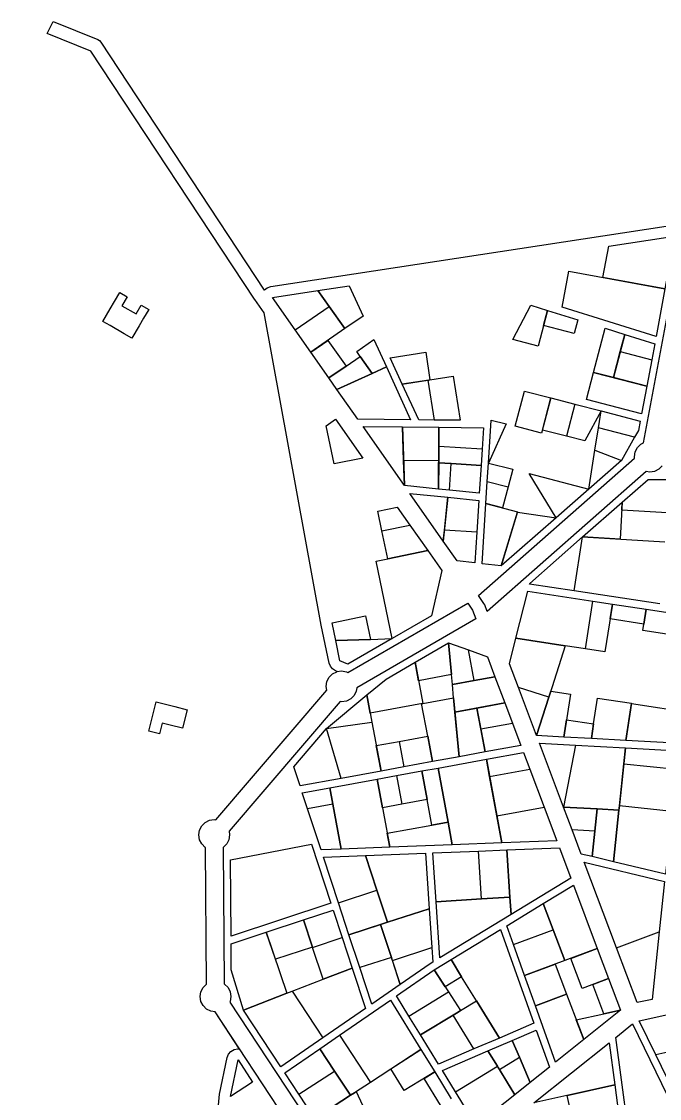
# Model space of a CAD drawing. Header units: inches. Extents: x 479068 to 481072, y 3926601 to 3928387.
# Drawn here: x 479737.4 to 480026.9, y 3927664 to 3928152.6 of the extents above; entities that cross this region are included whole.
import ezdxf

# ---------------------------------------------------------------- set-up
doc = ezdxf.new("R2010")
doc.units = ezdxf.units.IN
doc.header["$MEASUREMENT"] = 0

msp = doc.modelspace()

# ---------------------------------------------------------------- linework, layer by layer
for points in [[(479880.65, 3927857.67), (479879.86, 3927858.02), (479878.54, 3927858.88), (479877.55, 3927860.1), (479876.99, 3927861.57), (479873.4, 3927878.79), (479847.48, 3928020.38), (479843.16, 3928026.54), (479843.12, 3928026.61), (479768.8, 3928139.23), (479749.03, 3928147.24), (479751.76, 3928152.61), (479771.92, 3928144.44), (479772.69, 3928143.98), (479773.3, 3928143.31), (479847.54, 3928030.8), (479847.56, 3928030.83), (479848.9, 3928031.86), (479850.49, 3928032.39), (480029.84, 3928059.79), (480031.42, 3928059.77), (480032.91, 3928059.27), (480034.18, 3928058.33), (480034.86, 3928057.64)], [(480028.15, 3927951.06), (480026.6, 3927949.51), (480024.65, 3927948.51), (480022.49, 3927948.17), (480020.87, 3927948.43), (479948.66, 3927885.02), (479947.55, 3927887.96), (479947.2, 3927888.63), (479944.7, 3927892.19), (480015.6, 3927954.45), (480015.49, 3927955.17), (480015.83, 3927957.33), (480016.83, 3927959.28), (480018.38, 3927960.83), (480019.6, 3927961.46), (480036.8, 3928053.41)], [(480029.35, 3928031.35), (480001.2, 3928036.54), (480003.86, 3928050.76), (480030.6, 3928054.84), (480033.24, 3928052.14), (480029.35, 3928031.35)], [(480029.35, 3928031.35), (480025.29, 3928009.67), (479982.66, 3928022.95), (479985.73, 3928039.4), (480029.35, 3928031.35)], [(479787.4, 3928008.94), (479783.99, 3928010.92), (479777.6, 3928014.63), (479774.23, 3928016.58), (479777.55, 3928022.23), (479779.56, 3928025.64), (479781.92, 3928029.66), (479785.3, 3928027.71), (479782.93, 3928023.68), (479789.32, 3928019.97), (479791.69, 3928024), (479795.09, 3928022.02), (479792.73, 3928018), (479790.72, 3928014.59), (479787.4, 3928008.94)], [(479861.57, 3928012.73), (479851.25, 3928027.45), (479871.88, 3928030.6)], [(479871.88, 3928030.6), (479886.01, 3928032.76), (479892.33, 3928019), (479884.04, 3928013.27)], [(479876.96, 3928023.37), (479871.88, 3928030.6)], [(479871.88, 3928030.6), (479876.96, 3928023.37)], [(479861.57, 3928012.73), (479876.96, 3928023.37)], [(479876.96, 3928023.37), (479876.96, 3928023.37)], [(479884.04, 3928013.27), (479876.96, 3928023.37)], [(479876.96, 3928023.37), (479884.04, 3928013.27)], [(479976.1, 3928021.54), (479971.84, 3928005.32), (479960.38, 3928008.3), (479968.55, 3928023.89), (479976.1, 3928021.54)], [(479976.1, 3928021.54), (479989.84, 3928017.25), (479988.21, 3928011.05), (479974.29, 3928014.66), (479976.1, 3928021.54)], [(479996.91, 3927993.43), (480002.16, 3928013.42), (480011.13, 3928010.62)], [(479868.66, 3928002.62), (479861.57, 3928012.73)], [(479884.04, 3928013.27), (479868.66, 3928002.62)], [(480011.13, 3928010.62), (480005.99, 3927991.07)], [(480009.09, 3928002.84), (480011.13, 3928010.62)], [(480011.13, 3928010.62), (480024.68, 3928006.4), (480023.33, 3927999.15)], [(479868.66, 3928002.62), (479876.38, 3928007.97), (479884.61, 3927996.24)], [(479891.02, 3928000.68), (479889.47, 3928002.89), (479897.25, 3928008.28), (479902.94, 3927995.89)], [(479876.88, 3927990.9), (479868.66, 3928002.62)], [(479884.61, 3927996.24), (479891.02, 3928000.68)], [(479891.02, 3928000.68), (479891.02, 3928000.68), (479896.44, 3927992.95)], [(479896.44, 3927992.95), (479891.02, 3928000.68)], [(479910.16, 3927988.12), (479904.66, 3928000.1), (479920.76, 3928002.56), (479922.69, 3927990.03)], [(480005.99, 3927991.07), (480009.09, 3928002.84)], [(480009.09, 3928002.84), (480023.33, 3927999.15)], [(480023.33, 3927999.15), (480021.08, 3927987.15)], [(479884.61, 3927996.24), (479884.61, 3927996.24), (479876.88, 3927990.9)], [(479876.88, 3927990.9), (479884.61, 3927996.24)], [(479902.94, 3927995.89), (479913.95, 3927971.93), (479890.03, 3927972.14), (479880.51, 3927985.73)], [(479896.44, 3927992.95), (479902.94, 3927995.89)], [(479902.94, 3927995.89), (479896.44, 3927992.95)], [(479880.51, 3927985.73), (479876.88, 3927990.9)], [(479896.44, 3927992.95), (479880.51, 3927985.73)], [(479880.51, 3927985.73), (479896.44, 3927992.95)], [(479896.44, 3927992.95), (479896.44, 3927992.95)], [(479922.27, 3927989.97), (479910.16, 3927988.12)], [(479910.16, 3927988.12), (479921.81, 3927989.9)], [(479921.81, 3927989.9), (479922.27, 3927989.97)], [(479921.81, 3927989.9), (479924.61, 3927971.83)], [(479922.69, 3927990.03), (479922.69, 3927990.03), (479922.27, 3927989.97)], [(479922.27, 3927989.97), (479922.69, 3927990.03)], [(479922.69, 3927990.03), (479933.31, 3927991.66), (479936.4, 3927971.73), (479924.61, 3927971.83)], [(480021.08, 3927987.15), (480018.73, 3927974.6), (479993.67, 3927981.1), (479996.91, 3927993.43)], [(479996.91, 3927993.43), (480021.08, 3927987.15)], [(480005.99, 3927991.07), (479996.91, 3927993.43)], [(480021.08, 3927987.15), (480005.99, 3927991.07)], [(479924.61, 3927971.83), (479917.61, 3927971.9), (479910.16, 3927988.12)], [(479977.59, 3927981.86), (479973.39, 3927965.86), (479961.34, 3927968.99), (479965.55, 3927984.98), (479977.59, 3927981.86)], [(479984.63, 3927964.47), (479973.76, 3927967.28), (479977.59, 3927981.86)], [(479977.59, 3927981.86), (479988.46, 3927979.04)], [(479988.46, 3927979.04), (479984.63, 3927964.47)], [(480000.42, 3927975.94), (479992.94, 3927962.31), (479984.63, 3927964.47)], [(479988.46, 3927979.04), (480000.42, 3927975.94)], [(479999.2, 3927968.21), (480000.42, 3927975.94)], [(480000.42, 3927975.94), (480018.13, 3927971.35), (480017.32, 3927967.02), (480015.58, 3927963.97)], [(479875.57, 3927969.16), (479879.9, 3927972.15), (479892.22, 3927954.59), (479879.17, 3927951.9), (479875.57, 3927969.16)], [(479949.27, 3927952.31), (479950.52, 3927971.79), (479957.25, 3927970.05), (479949.27, 3927952.31)], [(479911.13, 3927942.05), (479892.36, 3927968.82), (479910.23, 3927968.66)], [(479910.23, 3927968.66), (479911.13, 3927942.05)], [(479910.75, 3927953.48), (479910.23, 3927968.66)], [(479910.23, 3927968.66), (479926.8, 3927968.51)], [(479926.8, 3927968.51), (479926.67, 3927953.93)], [(479926.72, 3927959.79), (479926.8, 3927968.51)], [(479926.8, 3927968.51), (479946.97, 3927968.34), (479946.35, 3927958.55)], [(479997.6, 3927958.12), (479999.2, 3927968.21)], [(480015.58, 3927963.97), (479999.2, 3927968.21)], [(479926.67, 3927953.93), (479926.72, 3927959.79)], [(479946.35, 3927958.55), (479926.72, 3927959.79)], [(480015.58, 3927963.97), (480009.6, 3927953.49)], [(479946.35, 3927958.55), (479945.88, 3927951.24)], [(479994.81, 3927940.5), (479997.6, 3927958.12)], [(479997.6, 3927958.12), (480009.6, 3927953.49)], [(479911.13, 3927942.05), (479910.75, 3927953.48)], [(479926.66, 3927953.34), (479910.75, 3927953.48)], [(479926.66, 3927953.03), (479926.55, 3927940.51)], [(479926.55, 3927940.51), (479926.65, 3927952.45)], [(479926.65, 3927952.45), (479926.66, 3927953.03)], [(479932.39, 3927952.09), (479926.65, 3927952.45)], [(479926.65, 3927952.45), (479932.39, 3927952.09)], [(479926.66, 3927953.34), (479926.67, 3927953.93)], [(479926.67, 3927953.93), (479926.66, 3927953.34)], [(479926.66, 3927953.34), (479926.66, 3927953.03)], [(479926.66, 3927953.03), (479926.66, 3927953.34)], [(479926.66, 3927953.34), (479926.66, 3927953.34)], [(479931.62, 3927940), (479932.39, 3927952.09)], [(479945.88, 3927951.24), (479945.07, 3927938.65), (479931.62, 3927940)], [(479932.39, 3927952.09), (479932.39, 3927952.09)], [(479945.88, 3927951.24), (479932.39, 3927952.09)], [(479932.39, 3927952.09), (479945.88, 3927951.24)], [(479948.74, 3927943.99), (479949.27, 3927952.31)], [(479949.27, 3927952.31), (479960.25, 3927949.46), (479958.17, 3927941.54)], [(480009.6, 3927953.49), (479994.81, 3927940.5)], [(479980.03, 3927927.52), (479967.68, 3927947.53), (479994.81, 3927940.5)], [(479926.55, 3927940.51), (479911.13, 3927942.05)], [(479931.62, 3927940), (479926.55, 3927940.51)], [(479948.1, 3927933.88), (479948.74, 3927943.99)], [(479958.17, 3927941.54), (479955.65, 3927931.92), (479948.1, 3927933.88)], [(479948.74, 3927943.99), (479958.17, 3927941.54)], [(479994.81, 3927940.5), (479980.03, 3927927.52)], [(480009.98, 3927934.55), (480021.72, 3927944.86), (480031.58, 3927944.82)], [(479928.77, 3927916.91), (479913.64, 3927938.48), (479930.78, 3927936.77)], [(479930.78, 3927936.77), (479928.77, 3927916.91)], [(479929.27, 3927921.83), (479930.78, 3927936.77)], [(479930.78, 3927936.77), (479944.86, 3927935.35), (479943.94, 3927920.9)], [(479900.88, 3927921.57), (479899.02, 3927930.46), (479907.87, 3927932.28), (479913.55, 3927924.17)], [(479955.08, 3927905.61), (479946.36, 3927906.65), (479948.1, 3927933.88)], [(479948.1, 3927933.88), (479962.46, 3927930.16), (479955.08, 3927905.61)], [(479992, 3927918.76), (480009.98, 3927934.55)], [(480009.98, 3927934.55), (480008.97, 3927917.75), (479992, 3927918.76)], [(480030.37, 3927929.68), (480009.76, 3927930.9), (480009.98, 3927934.55)], [(479955.08, 3927905.61), (479962.44, 3927930.08), (479980.03, 3927927.52)], [(479980.03, 3927927.52), (479955.08, 3927905.61)], [(479900.88, 3927921.57), (479913.55, 3927924.17)], [(479903.53, 3927908.85), (479900.88, 3927921.57)], [(479913.55, 3927924.17), (479921.68, 3927912.58)], [(479928.77, 3927916.91), (479929.27, 3927921.83)], [(479943.94, 3927920.9), (479943.05, 3927907.05), (479935.01, 3927908), (479928.77, 3927916.91)], [(479943.94, 3927920.9), (479929.27, 3927921.83)], [(479988.22, 3927894.29), (479967.92, 3927897.38), (479967.99, 3927897.69), (479992, 3927918.76)], [(479988.22, 3927894.29), (479992, 3927918.76)], [(479992, 3927918.76), (480029.32, 3927916.54)], [(479903.53, 3927908.85), (479921.68, 3927912.58)], [(479921.68, 3927912.58), (479903.53, 3927908.85), (479903.53, 3927908.85)], [(479921.68, 3927912.58), (479928.03, 3927903.52), (479923.45, 3927882.94), (479905.63, 3927872.64)], [(479905.63, 3927872.64), (479898.3, 3927907.77), (479903.53, 3927908.85)], [(479961.74, 3927872.8), (479967.11, 3927894.17), (479996.61, 3927889.68)], [(480027.08, 3927888.38), (479988.22, 3927894.29)], [(479880.65, 3927857.67), (479882.61, 3927857.98), (479884.77, 3927857.63), (479885.5, 3927857.27), (479939.83, 3927888.69), (479942.07, 3927885.49), (479943.54, 3927881.59), (479889.51, 3927850.35), (479889.27, 3927848.81), (479888.27, 3927846.86), (479886.73, 3927845.31), (479884.77, 3927844.32), (479882.61, 3927843.98), (479881.96, 3927844.08), (479831.54, 3927785.3), (479831.81, 3927783.59), (479831.47, 3927781.43), (479830.47, 3927779.48), (479828.92, 3927777.93), (479828.85, 3927777.9), (479829.35, 3927716), (479829.51, 3927715.92), (479831.06, 3927714.37), (479832.05, 3927712.42), (479832.39, 3927710.26), (479832.05, 3927708.09), (479831.86, 3927707.71), (479895.2, 3927611.49)], [(479993.27, 3927868), (479996.61, 3927889.68)], [(480005.47, 3927888.33), (480002.13, 3927866.65), (479993.27, 3927868)], [(479996.61, 3927889.68), (480005.47, 3927888.33)], [(480019.76, 3927879.21), (480004.43, 3927881.55), (480005.47, 3927888.33)], [(480005.47, 3927888.33), (480020.8, 3927885.99)], [(479879.97, 3927871.78), (479878.29, 3927879.81), (479893.49, 3927882.94), (479895.7, 3927872.31)], [(480019.76, 3927879.21), (480020.8, 3927885.99)], [(480020.8, 3927885.99), (480019.76, 3927879.21), (480019.76, 3927879.21)], [(480020.8, 3927885.99), (480041.51, 3927882.84)], [(480040.02, 3927873.2), (480019.32, 3927876.35), (480019.76, 3927879.21)], [(479905.63, 3927872.64), (479885.49, 3927860.99), (479881.88, 3927862.59), (479879.97, 3927871.78)], [(479895.7, 3927872.31), (479895.7, 3927872.31), (479879.97, 3927871.78)], [(479879.97, 3927871.78), (479895.7, 3927872.31)], [(479895.7, 3927872.31), (479905.63, 3927872.64)], [(479962.9, 3927850.47), (479958.84, 3927861.24), (479961.74, 3927872.8)], [(479984.09, 3927869.4), (479961.74, 3927872.8)], [(479961.74, 3927872.8), (479984.09, 3927869.4), (479984.09, 3927869.4)], [(479915.97, 3927861.92), (479931.16, 3927870.7)], [(479932.49, 3927856.3), (479931.16, 3927870.7)], [(479931.16, 3927870.7), (479932.49, 3927856.3), (479932.49, 3927856.3)], [(479931.16, 3927870.7), (479940.19, 3927867.5)], [(479942.77, 3927853.6), (479940.19, 3927867.5)], [(479940.19, 3927867.5), (479948.76, 3927864.46), (479952.2, 3927855.33)], [(479984.09, 3927869.4), (479977.08, 3927847.4)], [(479993.27, 3927868), (479984.09, 3927869.4)], [(479894.09, 3927847.07), (479902.8, 3927854.3), (479915.97, 3927861.92)], [(479915.97, 3927861.92), (479919.45, 3927843.24)], [(479932.49, 3927856.3), (479917.53, 3927853.56), (479915.97, 3927861.92)], [(479825.19, 3927703.29), (479823.23, 3927703.6), (479821.28, 3927704.59), (479819.73, 3927706.14), (479818.74, 3927708.09), (479818.39, 3927710.26), (479818.74, 3927712.42), (479819.73, 3927714.37), (479821.28, 3927715.92), (479821.35, 3927715.95), (479820.85, 3927777.85), (479820.69, 3927777.93), (479819.15, 3927779.48), (479818.15, 3927781.43), (479817.81, 3927783.59), (479818.15, 3927785.76), (479819.15, 3927787.71), (479820.69, 3927789.26), (479822.65, 3927790.25), (479824.81, 3927790.59), (479825.46, 3927790.49), (479875.88, 3927849.28), (479875.61, 3927850.98), (479875.95, 3927853.14), (479876.95, 3927855.09), (479878.5, 3927856.64), (479880.45, 3927857.63)], [(479880.45, 3927857.63), (479880.65, 3927857.67), (479880.65, 3927857.67)], [(479880.45, 3927857.63), (479880.65, 3927857.67)], [(479932.91, 3927851.8), (479932.49, 3927856.3)], [(479942.77, 3927853.6), (479932.91, 3927851.8)], [(479932.91, 3927851.8), (479942.77, 3927853.6)], [(479942.77, 3927853.6), (479952.2, 3927855.33)], [(479952.2, 3927855.33), (479942.77, 3927853.6)], [(479942.77, 3927853.6), (479942.77, 3927853.6)], [(479952.2, 3927855.33), (479956.66, 3927843.49)], [(479933.46, 3927845.81), (479932.91, 3927851.8)], [(479971.12, 3927828.65), (479962.9, 3927850.47)], [(479976.68, 3927846.14), (479962.9, 3927850.47)], [(479976.68, 3927846.14), (479977.08, 3927847.4)], [(479977.08, 3927847.4), (479976.68, 3927846.14)], [(479977.08, 3927847.4), (479977.55, 3927848.87), (479986.49, 3927847.51), (479983.47, 3927827.96)], [(479799.99, 3927829.49), (479795.13, 3927830.71), (479796.35, 3927835.54), (479798.47, 3927843.9), (479803.33, 3927842.69), (479806.91, 3927841.8), (479812.49, 3927840.41), (479810.38, 3927832.04), (479804.79, 3927833.43), (479801.21, 3927834.32), (479799.99, 3927829.49)], [(479875.73, 3927831.83), (479894.09, 3927847.07)], [(479894.09, 3927847.07), (479896.39, 3927834.69)], [(479919.25, 3927843.21), (479895.61, 3927838.87), (479894.09, 3927847.07)], [(479921.67, 3927828.38), (479918.92, 3927843.15), (479919.25, 3927843.21)], [(479919.45, 3927843.24), (479919.45, 3927843.24), (479919.25, 3927843.21)], [(479919.25, 3927843.21), (479919.45, 3927843.24)], [(479919.45, 3927843.24), (479933.46, 3927845.81)], [(479933.46, 3927845.81), (479933.46, 3927845.81), (479933.6, 3927844.34)], [(479933.6, 3927844.34), (479933.46, 3927845.81)], [(479933.6, 3927844.34), (479935.93, 3927819.05)], [(479934.06, 3927839.35), (479933.6, 3927844.34)], [(479956.66, 3927843.49), (479934.06, 3927839.35)], [(479944.01, 3927841.17), (479956.66, 3927843.49)], [(479956.66, 3927843.49), (479960.12, 3927834.31)], [(479976.68, 3927846.14), (479971.12, 3927828.65)], [(479971.12, 3927828.65), (479976.68, 3927846.14)], [(479976.68, 3927846.14), (479976.68, 3927846.14)], [(479996.98, 3927833.94), (479998.79, 3927845.64), (480014.21, 3927843.29), (480011.61, 3927826.4)], [(480011.61, 3927826.4), (480014.21, 3927843.25), (480041.91, 3927839.03)], [(479934.06, 3927839.35), (479944.01, 3927841.17)], [(479935.93, 3927819.05), (479934.06, 3927839.35)], [(479944.01, 3927841.17), (479947.72, 3927821.21)], [(479945.78, 3927831.68), (479944.01, 3927841.17)], [(479875.73, 3927831.83), (479896.39, 3927834.69)], [(479896.39, 3927834.69), (479900.5, 3927812.55)], [(479945.78, 3927831.68), (479960.12, 3927834.31)], [(479960.12, 3927834.31), (479963.93, 3927824.18), (479947.72, 3927821.21)], [(479983.47, 3927827.96), (479984.68, 3927835.81), (479996.98, 3927833.94)], [(479996.98, 3927833.94), (479996.98, 3927833.94), (479995.95, 3927827.27)], [(479995.95, 3927827.27), (479996.98, 3927833.94)], [(479882.44, 3927809.24), (479863.74, 3927805.81), (479860.88, 3927814.51), (479875.73, 3927831.83)], [(479882.44, 3927809.24), (479875.73, 3927831.83)], [(479908.69, 3927826), (479921.67, 3927828.38)], [(479921.67, 3927828.38), (479921.67, 3927828.38), (479923.82, 3927816.83)], [(479923.82, 3927816.83), (479921.67, 3927828.38)], [(479947.72, 3927821.21), (479945.78, 3927831.68)], [(479983.47, 3927827.96), (479971.12, 3927828.65)], [(479995.95, 3927827.27), (479983.47, 3927827.96)], [(479900.5, 3927812.55), (479898.35, 3927824.11), (479908.69, 3927826)], [(479908.69, 3927826), (479910.84, 3927814.45)], [(479983.34, 3927796.2), (479972.39, 3927825.27), (479988.82, 3927824.36)], [(479988.82, 3927824.36), (479983.34, 3927796.2)], [(479988.82, 3927824.36), (480011.46, 3927823.1)], [(480011.61, 3927826.4), (479995.95, 3927827.27)], [(480011.46, 3927823.1), (480008.55, 3927795.73)], [(480010.69, 3927815.86), (480011.46, 3927823.1)], [(480011.46, 3927823.1), (480035.51, 3927821.77), (480034.61, 3927813.35)], [(480039.72, 3927824.84), (480011.61, 3927826.4)], [(479935.93, 3927819.05), (479923.82, 3927816.83)], [(479926.38, 3927813.94), (479948.33, 3927817.97)], [(479947.72, 3927821.21), (479935.93, 3927819.05)], [(479948.33, 3927817.97), (479965.11, 3927821.04), (479967.98, 3927813.44)], [(479948.33, 3927817.97), (479955.39, 3927779.98)], [(479949.79, 3927810.11), (479948.33, 3927817.97)], [(479910.84, 3927814.45), (479900.5, 3927812.55)], [(479923.82, 3927816.83), (479910.84, 3927814.45)], [(479919.04, 3927812.6), (479926.38, 3927813.94)], [(479930.93, 3927789.43), (479926.38, 3927813.94)], [(479926.38, 3927813.94), (479930.93, 3927789.43)], [(479949.79, 3927810.11), (479967.98, 3927813.44)], [(479967.98, 3927813.44), (479974.47, 3927796.2)], [(480008.66, 3927796.77), (480010.69, 3927815.86)], [(480010.69, 3927815.86), (480034.61, 3927813.35)], [(479877.32, 3927804.95), (479898.8, 3927808.89)], [(479900.5, 3927812.55), (479882.44, 3927809.24)], [(479898.8, 3927808.89), (479907.53, 3927810.49)], [(479898.8, 3927808.89), (479904.54, 3927778.03)], [(479909.94, 3927797.54), (479901.21, 3927795.94), (479898.8, 3927808.89)], [(479907.53, 3927810.49), (479919.04, 3927812.6)], [(479907.53, 3927810.49), (479909.94, 3927797.54)], [(479921.45, 3927799.65), (479919.04, 3927812.6)], [(479919.04, 3927812.6), (479921.45, 3927799.65), (479921.45, 3927799.65)], [(479953.1, 3927792.29), (479949.79, 3927810.11)], [(479867.15, 3927795.44), (479864.78, 3927802.65), (479877.32, 3927804.95)], [(479878.69, 3927797.55), (479877.32, 3927804.95)], [(479877.32, 3927804.95), (479878.69, 3927797.55)], [(479921.45, 3927799.65), (479909.94, 3927797.54)], [(479923.6, 3927788.08), (479921.45, 3927799.65)], [(479878.69, 3927797.55), (479867.15, 3927795.44)], [(479882.48, 3927777.18), (479873.28, 3927776.82), (479867.15, 3927795.44)], [(479878.69, 3927797.55), (479878.69, 3927797.55)], [(479882.48, 3927777.18), (479878.69, 3927797.55)], [(479878.69, 3927797.55), (479882.48, 3927777.18)], [(479953.1, 3927792.29), (479974.47, 3927796.2)], [(479974.47, 3927796.2), (479980.22, 3927780.93), (479955.39, 3927779.98)], [(479987.2, 3927785.93), (479983.34, 3927796.2)], [(479998.54, 3927795.36), (479983.34, 3927796.2)], [(479983.34, 3927796.2), (479998.54, 3927795.36)], [(479997.48, 3927785.36), (479998.54, 3927795.36)], [(479998.54, 3927795.36), (479997.48, 3927785.36)], [(479998.54, 3927795.36), (479998.54, 3927795.36)], [(480008.45, 3927794.81), (479998.54, 3927795.36)], [(479998.54, 3927795.36), (480008.45, 3927794.81)], [(480008.45, 3927794.81), (480005.96, 3927771.4)], [(480005.96, 3927771.4), (480008.45, 3927794.81)], [(480032.58, 3927794.26), (480029.55, 3927765.75), (480005.96, 3927771.4)], [(480008.45, 3927794.81), (480008.55, 3927795.73)], [(480008.55, 3927795.73), (480008.45, 3927794.81)], [(480008.45, 3927794.81), (480008.45, 3927794.81)], [(480008.55, 3927795.73), (480008.66, 3927796.77)], [(480032.58, 3927794.26), (480008.66, 3927796.77)], [(479923.6, 3927788.08), (479930.93, 3927789.43)], [(479930.93, 3927789.43), (479923.6, 3927788.08), (479923.6, 3927788.08)], [(479930.93, 3927789.43), (479930.93, 3927789.43)], [(479932.85, 3927779.11), (479930.93, 3927789.43)], [(479930.93, 3927789.43), (479932.85, 3927779.11)], [(479955.39, 3927779.98), (479953.1, 3927792.29)], [(479904.54, 3927778.03), (479903.36, 3927784.37), (479923.6, 3927788.08)], [(479996.24, 3927773.73), (479991.36, 3927774.9), (479987.2, 3927785.93)], [(479997.48, 3927785.36), (479987.2, 3927785.93)], [(479997.48, 3927785.36), (479996.24, 3927773.73)], [(479996.24, 3927773.73), (479997.48, 3927785.36)], [(479997.48, 3927785.36), (479997.48, 3927785.36)], [(479868.93, 3927779.43), (479877.75, 3927752.62), (479832.44, 3927737.67), (479832.17, 3927772.34), (479868.93, 3927779.43)], [(479932.85, 3927779.11), (479904.54, 3927778.03)], [(479955.39, 3927779.98), (479932.85, 3927779.11)], [(479881.18, 3927752.82), (479874.35, 3927773.56), (479893.45, 3927774.3)], [(479904.54, 3927778.03), (479882.48, 3927777.18)], [(479893.45, 3927774.3), (479920.75, 3927775.35), (479922.38, 3927750.11)], [(479898.65, 3927758.49), (479893.45, 3927774.3)], [(479893.45, 3927774.3), (479898.65, 3927758.49)], [(479925.5, 3927753.28), (479924.07, 3927775.47), (479944.68, 3927776.26)], [(479944.68, 3927776.26), (479957.62, 3927776.76)], [(479946.07, 3927754.58), (479944.68, 3927776.26)], [(479957.62, 3927776.76), (479981.44, 3927777.68), (479986.62, 3927763.92), (479959.51, 3927747.44)], [(479959, 3927755.41), (479957.62, 3927776.76)], [(479957.62, 3927776.76), (479959, 3927755.41)], [(480007.35, 3927732.43), (479992.76, 3927771.17), (480029.2, 3927762.44), (480026.78, 3927739.65)], [(480005.96, 3927771.4), (479996.24, 3927773.73)], [(479974.11, 3927752.45), (479987.81, 3927760.78), (479998.63, 3927732.04)], [(479881.18, 3927752.82), (479898.65, 3927758.49)], [(479898.65, 3927758.49), (479898.65, 3927758.49)], [(479903.43, 3927743.96), (479898.65, 3927758.49)], [(479898.65, 3927758.49), (479903.43, 3927743.96)], [(479946.07, 3927754.58), (479925.5, 3927753.28)], [(479925.5, 3927753.28), (479946.07, 3927754.58)], [(479946.07, 3927754.58), (479959, 3927755.41)], [(479959, 3927755.41), (479946.07, 3927754.58)], [(479946.07, 3927754.58), (479946.07, 3927754.58)], [(479959, 3927755.41), (479959, 3927755.41)], [(479959.51, 3927747.44), (479959, 3927755.41)], [(479959, 3927755.41), (479959.51, 3927747.44)], [(479885.96, 3927738.28), (479881.18, 3927752.82)], [(479903.43, 3927743.96), (479922.38, 3927750.11)], [(479922.38, 3927750.11), (479903.43, 3927743.96)], [(479922.38, 3927750.11), (479923.52, 3927732.49)], [(479959.51, 3927747.44), (479927.15, 3927727.76), (479925.5, 3927753.28)], [(479960.6, 3927733.9), (479957.57, 3927742.39), (479974.11, 3927752.45)], [(479978.58, 3927740.58), (479974.11, 3927752.45)], [(479974.11, 3927752.45), (479978.58, 3927740.58)], [(479848.44, 3927739.47), (479865.25, 3927745.02)], [(479865.25, 3927745.02), (479878.78, 3927749.49), (479882.9, 3927736.99)], [(479869.36, 3927732.72), (479865.25, 3927745.02)], [(479865.25, 3927745.02), (479869.36, 3927732.72), (479869.36, 3927732.72)], [(479901.65, 3927743.38), (479885.96, 3927738.28)], [(479885.96, 3927738.28), (479900.31, 3927742.94)], [(479900.31, 3927742.94), (479901.65, 3927743.38)], [(479905.21, 3927728.05), (479900.31, 3927742.94)], [(479900.31, 3927742.94), (479905.21, 3927728.05)], [(479903.43, 3927743.96), (479901.65, 3927743.38)], [(479901.65, 3927743.38), (479903.43, 3927743.96)], [(479903.43, 3927743.96), (479903.43, 3927743.96)], [(479932.29, 3927727.02), (479954.68, 3927740.63), (479969.85, 3927698.12), (479954.22, 3927691.43)], [(479960.6, 3927733.9), (479978.58, 3927740.58)], [(479978.58, 3927740.58), (479978.58, 3927740.58)], [(479983.86, 3927726.55), (479978.58, 3927740.58)], [(479978.58, 3927740.58), (479983.86, 3927726.55)], [(479838.1, 3927704.15), (479832.56, 3927722.33), (479832.47, 3927734.2), (479848.44, 3927739.47)], [(479848.44, 3927739.47), (479857.73, 3927711.72)], [(479869.36, 3927732.72), (479852.56, 3927727.18), (479848.44, 3927739.47)], [(479869.42, 3927732.54), (479882.9, 3927736.99)], [(479882.9, 3927736.99), (479887.44, 3927723.19)], [(479890.87, 3927723.39), (479885.96, 3927738.28)], [(480007.35, 3927732.43), (480026.78, 3927739.65)], [(480026.78, 3927739.65), (480023.52, 3927708.99), (480016.74, 3927707.5), (480007.35, 3927732.43)], [(479869.42, 3927732.54), (479869.36, 3927732.72)], [(479874.25, 3927718.1), (479869.42, 3927732.54)], [(479905.65, 3927726.69), (479923.52, 3927732.49)], [(479923.52, 3927732.49), (479923.95, 3927725.81), (479922.79, 3927725.11), (479909.24, 3927715.78)], [(479965.64, 3927719.78), (479960.6, 3927733.9)], [(479998.63, 3927732.04), (479983.86, 3927726.55)], [(480003.76, 3927718.43), (479991.77, 3927713.97), (479986.65, 3927727.59), (479998.63, 3927732.04)], [(479998.63, 3927732.04), (480003.76, 3927718.43)], [(479905.21, 3927728.05), (479890.87, 3927723.39)], [(479905.21, 3927728.05), (479905.21, 3927728.05)], [(479905.46, 3927727.27), (479905.21, 3927728.05)], [(479905.21, 3927728.05), (479905.46, 3927727.27)], [(479905.46, 3927727.27), (479909.24, 3927715.78)], [(479905.65, 3927726.69), (479905.46, 3927727.27)], [(479909.24, 3927715.78), (479905.65, 3927726.69)], [(479924.61, 3927722.35), (479932.29, 3927727.02)], [(479937.07, 3927719.26), (479932.29, 3927727.02)], [(479932.29, 3927727.02), (479937.07, 3927719.26), (479937.07, 3927719.26)], [(479983.86, 3927726.55), (479965.64, 3927719.78)], [(479887.44, 3927723.19), (479893.45, 3927704.91), (479874.13, 3927691.6)], [(479874.25, 3927718.1), (479887.44, 3927723.19)], [(479887.44, 3927723.19), (479874.25, 3927718.1), (479874.25, 3927718.1)], [(479909.24, 3927715.78), (479896.3, 3927706.87), (479890.87, 3927723.39)], [(479913.15, 3927701.39), (479907.5, 3927710.56), (479924.61, 3927722.35)], [(479924.61, 3927722.35), (479931.14, 3927712.33)], [(479937.07, 3927719.26), (479929.59, 3927714.71), (479924.61, 3927722.35)], [(479965.64, 3927719.78), (479979.49, 3927724.93), (479984.61, 3927711.31)], [(479860.24, 3927712.69), (479874.25, 3927718.1)], [(479943.82, 3927708.31), (479937.07, 3927719.26)], [(479970.53, 3927706.08), (479965.64, 3927719.78)], [(480001.61, 3927702.44), (479996.59, 3927715.76), (480003.76, 3927718.43)], [(480003.76, 3927718.43), (480009.17, 3927704.04)], [(479857.73, 3927711.72), (479857.73, 3927711.72), (479838.1, 3927704.15)], [(479838.1, 3927704.15), (479857.73, 3927711.72)], [(479857.73, 3927711.72), (479860.24, 3927712.69)], [(479860.24, 3927712.69), (479874.13, 3927691.6)], [(479913.15, 3927701.39), (479931.14, 3927712.33)], [(479931.14, 3927712.33), (479936.62, 3927703.93)], [(479984.61, 3927711.31), (479984.61, 3927711.31), (479970.53, 3927706.08)], [(479970.53, 3927706.08), (479984.61, 3927711.31)], [(479984.61, 3927711.31), (479984.71, 3927711.35), (479992.49, 3927690.71)], [(479881.58, 3927692.72), (479904.76, 3927708.68), (479918.6, 3927686.23)], [(479936.62, 3927703.93), (479943.82, 3927708.31)], [(479943.82, 3927708.31), (479943.82, 3927708.31), (479954.22, 3927691.43)], [(479954.22, 3927691.43), (479943.82, 3927708.31)], [(479992.49, 3927690.71), (479979.68, 3927680.47), (479970.53, 3927706.08)], [(479949.32, 3927462.99), (479949.18, 3927462.67), (479948.16, 3927461.53), (479946.84, 3927460.75), (479879.32, 3927433.7), (479877.66, 3927433.35), (479833.94, 3927432.93), (479810.88, 3927436.33), (479809.37, 3927436.81), (479808.15, 3927437.68), (479740.36, 3927351.52), (479737.36, 3927357.41), (479803.92, 3927442.01), (479807.25, 3927448.35), (479827.24, 3927665.92), (479830.71, 3927682.58), (479831.32, 3927684.13), (479832.41, 3927685.4), (479833.86, 3927686.24), (479835.5, 3927686.55), (479836.28, 3927686.44), (479825.19, 3927703.29)], [(479889.7, 3927605.29), (479825.19, 3927703.29)], [(479874.13, 3927691.6), (479855.02, 3927678.44), (479838.1, 3927704.15)], [(479918.41, 3927692.86), (479913.15, 3927701.39)], [(479935.51, 3927703.25), (479918.41, 3927692.86)], [(479918.41, 3927692.86), (479933.22, 3927701.86)], [(479933.22, 3927701.86), (479935.51, 3927703.25)], [(479942.69, 3927686.49), (479933.22, 3927701.86)], [(479936.62, 3927703.93), (479936.62, 3927703.93), (479935.51, 3927703.25)], [(479935.51, 3927703.25), (479936.62, 3927703.93)], [(479992.49, 3927690.71), (479989.07, 3927699.77), (480001.61, 3927702.44)], [(480009.17, 3927704.04), (479992.49, 3927690.71)], [(480001.61, 3927702.44), (480009.17, 3927704.04)], [(480009.17, 3927704.04), (480001.61, 3927702.44), (480001.61, 3927702.44)], [(480025.15, 3927683.84), (480017.64, 3927699.25), (480030.7, 3927702.12)], [(480007.01, 3927691.73), (480014.64, 3927697.83), (480043.71, 3927638.22), (480015.05, 3927631.79), (480007.01, 3927691.73)], [(479872.7, 3927686.6), (479881.58, 3927692.72)], [(479881.58, 3927692.72), (479895.67, 3927671.33)], [(479942.69, 3927686.49), (479926.58, 3927679.59), (479918.41, 3927692.86)], [(479954.22, 3927691.43), (479942.69, 3927686.49)], [(479960, 3927690.31), (479970.96, 3927695.01), (479976.93, 3927678.28), (479968.24, 3927671.33)], [(479863.27, 3927665.91), (479856.84, 3927675.68), (479872.7, 3927686.6)], [(479879.42, 3927676.4), (479872.7, 3927686.6)], [(479872.7, 3927686.6), (479879.42, 3927676.4)], [(479918.6, 3927686.23), (479895.67, 3927671.33)], [(479924.85, 3927676.07), (479911.02, 3927667.66), (479905.01, 3927677.4), (479918.6, 3927686.23)], [(479918.6, 3927686.23), (479924.85, 3927676.07)], [(479949, 3927685.6), (479960, 3927690.31)], [(479963.3, 3927682.69), (479960, 3927690.31)], [(479960, 3927690.31), (479963.3, 3927682.69)], [(479969.82, 3927662), (480003.98, 3927689.31), (480006.54, 3927670.24)], [(479832.13, 3927664.9), (479835.61, 3927681.55), (479842.24, 3927671.47), (479832.13, 3927664.9)], [(479934.27, 3927667.1), (479928.33, 3927676.74), (479949, 3927685.6)], [(479953.28, 3927678.65), (479949, 3927685.6)], [(479949, 3927685.6), (479953.28, 3927678.65)], [(479954.2, 3927677.16), (479963.3, 3927682.69)], [(479963.3, 3927682.69), (479963.3, 3927682.69)], [(479968.24, 3927671.33), (479963.3, 3927682.69)], [(479963.3, 3927682.69), (479968.24, 3927671.33)], [(480033.45, 3927685.67), (480025.15, 3927683.84)], [(480038.23, 3927657.01), (480025.15, 3927683.84)], [(479863.27, 3927665.91), (479879.42, 3927676.4)], [(479879.42, 3927676.4), (479879.42, 3927676.4)], [(479886.62, 3927665.46), (479879.42, 3927676.4)], [(479879.42, 3927676.4), (479886.62, 3927665.46)], [(479934.27, 3927667.1), (479953.28, 3927678.65)], [(479953.28, 3927678.65), (479953.28, 3927678.65)], [(479953.63, 3927678.09), (479953.28, 3927678.65)], [(479953.28, 3927678.65), (479953.63, 3927678.09)], [(479953.63, 3927678.09), (479961.24, 3927665.73)], [(479954.2, 3927677.16), (479953.63, 3927678.09)], [(479961.24, 3927665.73), (479954.2, 3927677.16)], [(479927.54, 3927660.97), (479920.04, 3927673.14), (479924.85, 3927676.07)], [(479924.85, 3927676.07), (479932.35, 3927663.9)], [(479886.62, 3927665.46), (479888.44, 3927666.64)], [(479888.44, 3927666.64), (479886.62, 3927665.46)], [(479895.67, 3927671.33), (479888.44, 3927666.64)], [(479888.44, 3927666.64), (479889.17, 3927667.12), (479895.82, 3927652.78)], [(479961.24, 3927665.73), (479943.73, 3927651.74), (479934.27, 3927667.1)], [(479968.24, 3927671.33), (479961.24, 3927665.73)], [(480006.54, 3927670.24), (479969.82, 3927662)], [(479988.65, 3927648.9), (479984.9, 3927665.38), (480006.54, 3927670.24)], [(480006.54, 3927670.24), (480009.36, 3927649.23)], [(479870.47, 3927654.97), (479863.27, 3927665.91)], [(479886.62, 3927665.46), (479870.47, 3927654.97)], [(479870.47, 3927654.97), (479886.62, 3927665.46)], [(479886.62, 3927665.46), (479886.62, 3927665.46)]]:
    msp.add_lwpolyline(points)

doc.saveas('drawing.dxf')
